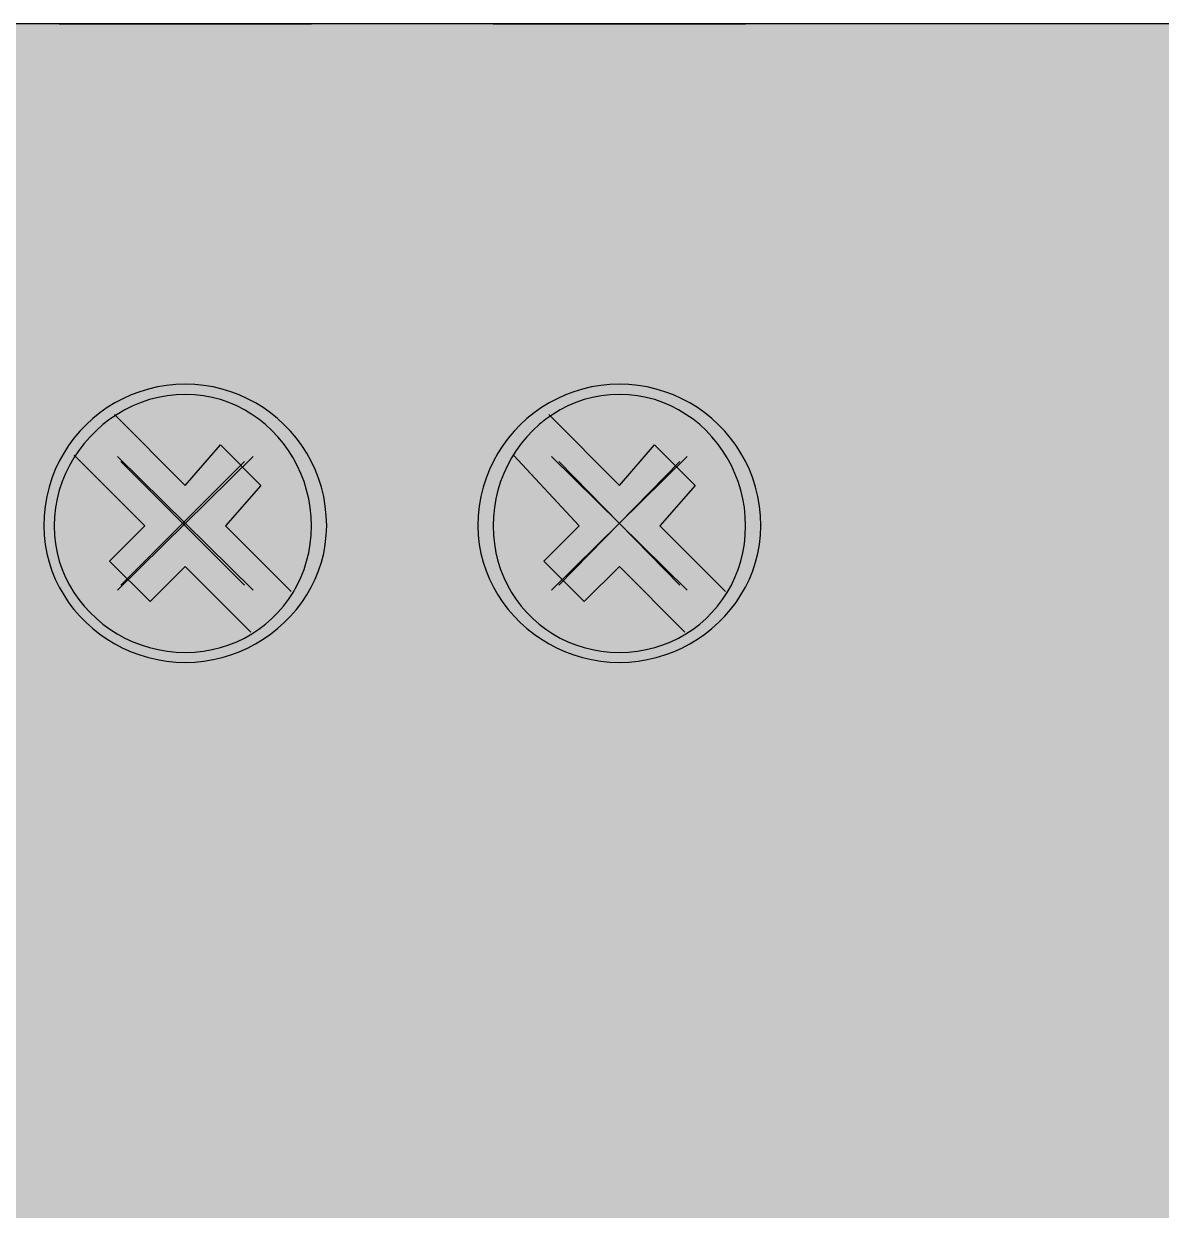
# Model space of a CAD drawing. Header units: millimetres. Extents: x 0 to 966, y -664 to 90.
# Drawn here: x 301.7 to 322, y -321.17 to -300 of the extents above; entities that cross this region are included whole.
import ezdxf

# ---------------------------------------------------------------- set-up
doc = ezdxf.new("R2010")
doc.units = ezdxf.units.MM
for name, color, linetype in [('HDL_BODY', 7, 'Continuous'), ('HDL_COLOUR', 7, 'Continuous'), ('HDL_DETAIL', 7, 'Continuous'), ('HDL_PRINT', 7, 'Continuous')]:
    doc.layers.add(name, color=color, linetype=linetype)

# ---------------------------------------------------------------- blocks, each defined once
blk = doc.blocks.new('M_DM04.1_FRONT')
at = {"layer": 'HDL_BODY', "true_color": 0x202126}
blk.add_hatch(color=250, dxfattribs=at).paths.add_polyline_path([(0, 0), (144, 0), (144, 90), (0, 90)])
at = {"layer": 'HDL_COLOUR', "true_color": 0x1a332c}
for points in [[(57.103, 81.041), (57.097, 81.22), (57.079, 81.394), (57.05, 81.564), (57.01, 81.729), (56.959, 81.89), (56.899, 82.045), (56.828, 82.194), (56.749, 82.338), (56.661, 82.475), (56.564, 82.606), (56.459, 82.73), (56.347, 82.846), (56.228, 82.955), (56.103, 83.056), (55.971, 83.15), (55.834, 83.234), (55.691, 83.31), (55.543, 83.377), (55.391, 83.434), (55.235, 83.482), (55.075, 83.519), (54.912, 83.547), (54.747, 83.563), (54.579, 83.569), (54.411, 83.563), (54.245, 83.547), (54.082, 83.519), (53.922, 83.482), (53.766, 83.434), (53.614, 83.377), (53.466, 83.31), (53.323, 83.234), (53.186, 83.15), (53.054, 83.056), (52.929, 82.955), (52.81, 82.846), (52.698, 82.73), (52.593, 82.606), (52.497, 82.475), (52.409, 82.338), (52.329, 82.194), (52.259, 82.045), (52.199, 81.89), (52.148, 81.729), (52.108, 81.564), (52.079, 81.394), (52.061, 81.22), (52.055, 81.041), (52.061, 80.873), (52.079, 80.709), (52.108, 80.548), (52.148, 80.391), (52.199, 80.238), (52.259, 80.09), (52.329, 79.947), (52.409, 79.808), (52.497, 79.676), (52.593, 79.549), (52.698, 79.429), (52.81, 79.316), (52.929, 79.209), (53.054, 79.11), (53.186, 79.019), (53.323, 78.936), (53.466, 78.861), (53.614, 78.795), (53.766, 78.739), (53.922, 78.691), (54.082, 78.654), (54.245, 78.627), (54.411, 78.61), (54.579, 78.605), (54.747, 78.61), (54.912, 78.627), (55.075, 78.654), (55.235, 78.691), (55.391, 78.739), (55.543, 78.795), (55.691, 78.861), (55.834, 78.936), (55.971, 79.019), (56.103, 79.11), (56.228, 79.209), (56.347, 79.316), (56.459, 79.429), (56.564, 79.549), (56.661, 79.676), (56.749, 79.808), (56.828, 79.947), (56.899, 80.09), (56.959, 80.238), (57.01, 80.391), (57.05, 80.548), (57.079, 80.709), (57.097, 80.873), (57.103, 81.041)], [(64.852, 81.041), (64.846, 81.22), (64.828, 81.394), (64.799, 81.564), (64.759, 81.729), (64.708, 81.89), (64.648, 82.045), (64.577, 82.194), (64.498, 82.338), (64.41, 82.475), (64.313, 82.606), (64.209, 82.73), (64.097, 82.846), (63.978, 82.955), (63.853, 83.056), (63.721, 83.15), (63.583, 83.234), (63.441, 83.31), (63.293, 83.377), (63.141, 83.434), (62.984, 83.482), (62.825, 83.519), (62.662, 83.547), (62.496, 83.563), (62.328, 83.569), (62.16, 83.563), (61.994, 83.547), (61.831, 83.519), (61.672, 83.482), (61.516, 83.434), (61.364, 83.377), (61.216, 83.31), (61.073, 83.234), (60.936, 83.15), (60.804, 83.056), (60.678, 82.955), (60.559, 82.846), (60.447, 82.73), (60.343, 82.606), (60.246, 82.475), (60.158, 82.338), (60.078, 82.194), (60.008, 82.045), (59.947, 81.89), (59.897, 81.729), (59.857, 81.564), (59.827, 81.394), (59.81, 81.22), (59.804, 81.041), (59.81, 80.873), (59.827, 80.709), (59.857, 80.548), (59.897, 80.391), (59.947, 80.238), (60.008, 80.09), (60.078, 79.947), (60.158, 79.808), (60.246, 79.676), (60.343, 79.549), (60.447, 79.429), (60.559, 79.316), (60.678, 79.209), (60.804, 79.11), (60.936, 79.019), (61.073, 78.936), (61.216, 78.861), (61.364, 78.795), (61.516, 78.739), (61.672, 78.691), (61.831, 78.654), (61.994, 78.627), (62.16, 78.61), (62.328, 78.605), (62.496, 78.61), (62.662, 78.627), (62.825, 78.654), (62.984, 78.691), (63.141, 78.739), (63.293, 78.795), (63.441, 78.861), (63.583, 78.936), (63.721, 79.019), (63.853, 79.11), (63.978, 79.209), (64.097, 79.316), (64.209, 79.429), (64.313, 79.549), (64.41, 79.676), (64.498, 79.808), (64.577, 79.947), (64.648, 80.09), (64.708, 80.238), (64.759, 80.391), (64.799, 80.548), (64.828, 80.709), (64.846, 80.873), (64.852, 81.041)], [(56.833, 81.041), (56.827, 81.205), (56.81, 81.366), (56.784, 81.524), (56.746, 81.679), (56.699, 81.83), (56.643, 81.977), (56.577, 82.119), (56.503, 82.256), (56.42, 82.387), (56.33, 82.512), (56.231, 82.631), (56.125, 82.742), (56.013, 82.847), (55.893, 82.943), (55.767, 83.031), (55.636, 83.111), (55.499, 83.181), (55.356, 83.242), (55.209, 83.293), (55.058, 83.333), (54.902, 83.362), (54.742, 83.38), (54.579, 83.386), (54.416, 83.38), (54.255, 83.362), (54.097, 83.333), (53.942, 83.293), (53.791, 83.242), (53.645, 83.181), (53.503, 83.111), (53.366, 83.031), (53.235, 82.943), (53.11, 82.847), (52.992, 82.742), (52.88, 82.631), (52.776, 82.512), (52.68, 82.387), (52.592, 82.256), (52.512, 82.119), (52.442, 81.977), (52.381, 81.83), (52.331, 81.679), (52.291, 81.524), (52.261, 81.366), (52.244, 81.205), (52.238, 81.041), (52.244, 80.878), (52.261, 80.718), (52.291, 80.562), (52.331, 80.41), (52.381, 80.263), (52.442, 80.12), (52.512, 79.983), (52.592, 79.851), (52.68, 79.725), (52.776, 79.606), (52.88, 79.493), (52.992, 79.387), (53.11, 79.288), (53.235, 79.197), (53.366, 79.114), (53.503, 79.04), (53.645, 78.974), (53.791, 78.918), (53.942, 78.871), (54.097, 78.833), (54.255, 78.806), (54.416, 78.79), (54.579, 78.784), (54.742, 78.79), (54.902, 78.806), (55.058, 78.833), (55.209, 78.871), (55.356, 78.918), (55.499, 78.974), (55.636, 79.04), (55.767, 79.114), (55.893, 79.197), (56.013, 79.288), (56.125, 79.387), (56.231, 79.493), (56.33, 79.606), (56.42, 79.725), (56.503, 79.851), (56.577, 79.983), (56.643, 80.12), (56.699, 80.263), (56.746, 80.41), (56.784, 80.562), (56.81, 80.718), (56.827, 80.878), (56.833, 81.041)], [(64.581, 81.041), (64.575, 81.205), (64.559, 81.366), (64.532, 81.524), (64.495, 81.679), (64.448, 81.83), (64.391, 81.977), (64.326, 82.119), (64.251, 82.256), (64.169, 82.387), (64.078, 82.512), (63.98, 82.631), (63.874, 82.742), (63.761, 82.847), (63.642, 82.943), (63.516, 83.031), (63.384, 83.111), (63.247, 83.181), (63.105, 83.242), (62.958, 83.293), (62.806, 83.333), (62.65, 83.362), (62.491, 83.38), (62.328, 83.386), (62.165, 83.38), (62.005, 83.362), (61.849, 83.333), (61.698, 83.293), (61.55, 83.242), (61.408, 83.181), (61.271, 83.111), (61.139, 83.031), (61.014, 82.943), (60.894, 82.847), (60.781, 82.742), (60.676, 82.631), (60.577, 82.512), (60.486, 82.387), (60.404, 82.256), (60.329, 82.119), (60.264, 81.977), (60.207, 81.83), (60.16, 81.679), (60.123, 81.524), (60.096, 81.366), (60.08, 81.205), (60.074, 81.041), (60.08, 80.878), (60.096, 80.718), (60.123, 80.562), (60.16, 80.41), (60.207, 80.263), (60.264, 80.12), (60.329, 79.983), (60.404, 79.851), (60.486, 79.725), (60.577, 79.606), (60.676, 79.493), (60.781, 79.387), (60.894, 79.288), (61.014, 79.197), (61.139, 79.114), (61.271, 79.04), (61.408, 78.974), (61.55, 78.918), (61.698, 78.871), (61.849, 78.833), (62.005, 78.806), (62.165, 78.79), (62.328, 78.784), (62.491, 78.79), (62.65, 78.806), (62.806, 78.833), (62.958, 78.871), (63.105, 78.918), (63.247, 78.974), (63.384, 79.04), (63.516, 79.114), (63.642, 79.197), (63.761, 79.288), (63.874, 79.387), (63.98, 79.493), (64.078, 79.606), (64.169, 79.725), (64.251, 79.851), (64.326, 79.983), (64.391, 80.12), (64.448, 80.263), (64.495, 80.41), (64.532, 80.562), (64.559, 80.718), (64.575, 80.878), (64.581, 81.041)]]:
    blk.add_hatch(color=250, dxfattribs=at).paths.add_polyline_path(points)
at = {"layer": 'HDL_COLOUR', "true_color": 0x9ea4a8}
for points in [[(56.346, 81.087), (56.331, 81.313), (56.286, 81.536), (56.211, 81.752), (56.109, 81.955), (55.981, 82.144), (55.828, 82.315), (55.655, 82.465), (55.463, 82.591), (55.255, 82.692), (55.036, 82.765), (54.81, 82.809), (54.579, 82.824), (54.349, 82.809), (54.122, 82.765), (53.903, 82.692), (53.696, 82.591), (53.504, 82.465), (53.33, 82.315), (53.177, 82.144), (53.049, 81.955), (52.947, 81.752), (52.873, 81.536), (52.827, 81.313), (52.812, 81.087), (52.827, 80.86), (52.873, 80.637), (52.947, 80.422), (53.049, 80.218), (53.177, 80.029), (53.33, 79.858), (53.504, 79.708), (53.696, 79.582), (53.903, 79.482), (54.122, 79.409), (54.349, 79.364), (54.579, 79.349), (54.81, 79.364), (55.036, 79.409), (55.255, 79.482), (55.463, 79.582), (55.655, 79.708), (55.828, 79.858), (55.981, 80.029), (56.109, 80.218), (56.211, 80.422), (56.286, 80.637), (56.331, 80.86)], [(64.094, 81.087), (64.079, 81.313), (64.034, 81.536), (63.96, 81.752), (63.858, 81.955), (63.729, 82.144), (63.577, 82.315), (63.403, 82.465), (63.211, 82.591), (63.004, 82.692), (62.785, 82.765), (62.558, 82.809), (62.328, 82.824), (62.097, 82.809), (61.87, 82.765), (61.651, 82.692), (61.444, 82.591), (61.252, 82.465), (61.078, 82.315), (60.926, 82.144), (60.797, 81.955), (60.695, 81.752), (60.621, 81.536), (60.576, 81.313), (60.561, 81.087), (60.576, 80.86), (60.621, 80.637), (60.695, 80.422), (60.797, 80.218), (60.926, 80.029), (61.078, 79.858), (61.252, 79.708), (61.444, 79.582), (61.651, 79.482), (61.87, 79.409), (62.097, 79.364), (62.328, 79.349), (62.558, 79.364), (62.785, 79.409), (63.004, 79.482), (63.211, 79.582), (63.403, 79.708), (63.577, 79.858), (63.729, 80.029), (63.858, 80.218), (63.96, 80.422), (64.034, 80.637), (64.079, 80.86)], [(56.143, 81.085), (56.13, 81.295), (56.088, 81.502), (56.021, 81.702), (55.928, 81.89), (55.811, 82.066), (55.672, 82.224), (55.514, 82.363), (55.339, 82.48), (55.15, 82.573), (54.951, 82.641), (54.745, 82.682), (54.535, 82.696), (54.325, 82.682), (54.119, 82.641), (53.92, 82.573), (53.731, 82.48), (53.556, 82.363), (53.398, 82.224), (53.259, 82.066), (53.142, 81.89), (53.049, 81.702), (52.982, 81.502), (52.941, 81.295), (52.927, 81.085), (52.941, 80.875), (52.982, 80.668), (53.049, 80.469), (53.142, 80.28), (53.259, 80.105), (53.398, 79.946), (53.556, 79.807), (53.731, 79.69), (53.92, 79.597), (54.119, 79.53), (54.325, 79.488), (54.535, 79.475), (54.745, 79.488), (54.951, 79.53), (55.15, 79.597), (55.339, 79.69), (55.514, 79.807), (55.672, 79.946), (55.811, 80.105), (55.928, 80.28), (56.021, 80.469), (56.088, 80.668), (56.13, 80.875)], [(63.905, 81.085), (63.891, 81.295), (63.851, 81.502), (63.785, 81.702), (63.694, 81.89), (63.579, 82.066), (63.443, 82.224), (63.288, 82.363), (63.116, 82.48), (62.931, 82.573), (62.736, 82.641), (62.533, 82.682), (62.328, 82.696), (62.122, 82.682), (61.919, 82.641), (61.724, 82.573), (61.539, 82.48), (61.367, 82.363), (61.212, 82.224), (61.076, 82.066), (60.962, 81.89), (60.87, 81.702), (60.804, 81.502), (60.764, 81.295), (60.75, 81.085), (60.764, 80.875), (60.804, 80.668), (60.87, 80.469), (60.962, 80.28), (61.076, 80.105), (61.212, 79.946), (61.367, 79.807), (61.539, 79.69), (61.724, 79.597), (61.919, 79.53), (62.122, 79.488), (62.328, 79.475), (62.533, 79.488), (62.736, 79.53), (62.931, 79.597), (63.116, 79.69), (63.288, 79.807), (63.443, 79.946), (63.579, 80.105), (63.694, 80.28), (63.785, 80.469), (63.851, 80.668), (63.891, 80.875)]]:
    blk.add_hatch(color=253, dxfattribs=at).paths.add_polyline_path(points)
at = {"layer": 'HDL_PRINT', "true_color": 0xdee1e9}
h = blk.add_hatch(color=254, dxfattribs=at)
h.paths.add_polyline_path([(53.317, 74.905), (54.308, 77.521), (54.67, 77.521), (55.75, 74.905), (55.391, 74.905), (55.029, 75.718), (53.95, 75.718), (53.679, 74.905), (53.317, 74.905)])
h.paths.add_polyline_path([(54.038, 75.989), (54.938, 75.989), (54.67, 76.71), (54.643, 76.77), (54.621, 76.83), (54.603, 76.89), (54.587, 76.95), (54.571, 77.01), (54.555, 77.071), (54.537, 77.131), (54.515, 77.192), (54.488, 77.253), (54.485, 77.192), (54.477, 77.131), (54.465, 77.071), (54.451, 77.01), (54.436, 76.95), (54.423, 76.89), (54.411, 76.83), (54.403, 76.77), (54.4, 76.71), (54.038, 75.989)])
h = blk.add_hatch(color=254, dxfattribs=at)
h.paths.add_polyline_path([(61.427, 74.905), (61.427, 77.521), (62.328, 77.521), (62.395, 77.517), (62.461, 77.507), (62.526, 77.493), (62.587, 77.476), (62.644, 77.46), (62.695, 77.446), (62.74, 77.436), (62.778, 77.432), (62.841, 77.398), (62.897, 77.364), (62.947, 77.33), (62.992, 77.297), (63.032, 77.263), (63.07, 77.229), (63.105, 77.195), (63.14, 77.161), (63.144, 77.122), (63.157, 77.084), (63.174, 77.045), (63.193, 77.006), (63.21, 76.968), (63.223, 76.929), (63.228, 76.89), (63.224, 76.827), (63.214, 76.771), (63.2, 76.721), (63.184, 76.676), (63.167, 76.635), (63.153, 76.598), (63.143, 76.562), (63.14, 76.528), (63.1, 76.49), (63.061, 76.454), (63.022, 76.42), (62.984, 76.391), (62.945, 76.368), (62.907, 76.353), (62.869, 76.348), (62.906, 76.315), (62.95, 76.281), (62.998, 76.248), (63.048, 76.214), (63.099, 76.18), (63.147, 76.146), (63.191, 76.111), (63.228, 76.077), (63.258, 76.04), (63.28, 75.996), (63.297, 75.948), (63.308, 75.897), (63.314, 75.847), (63.318, 75.799), (63.319, 75.755), (63.319, 75.718), (63.319, 75.654), (63.318, 75.598), (63.314, 75.548), (63.308, 75.503), (63.297, 75.463), (63.28, 75.425), (63.258, 75.39), (63.228, 75.355), (63.223, 75.317), (63.208, 75.279), (63.186, 75.24), (63.157, 75.201), (63.124, 75.162), (63.087, 75.123), (63.048, 75.084), (63.009, 75.079), (62.971, 75.067), (62.932, 75.049), (62.894, 75.031), (62.855, 75.013), (62.817, 75.001), (62.778, 74.996), (62.74, 74.992), (62.695, 74.982), (62.644, 74.967), (62.587, 74.95), (62.526, 74.933), (62.461, 74.919), (62.395, 74.909), (62.328, 74.905), (61.427, 74.905)])
h.paths.add_polyline_path([(61.698, 76.439), (62.236, 76.439), (62.309, 76.439), (62.372, 76.439), (62.427, 76.439), (62.475, 76.439), (62.519, 76.439), (62.559, 76.439), (62.598, 76.439), (62.637, 76.445), (62.674, 76.459), (62.707, 76.481), (62.736, 76.51), (62.758, 76.544), (62.773, 76.58), (62.778, 76.619), (62.816, 76.626), (62.842, 76.646), (62.857, 76.676), (62.866, 76.713), (62.868, 76.755), (62.869, 76.799), (62.869, 76.838), (62.867, 76.877), (62.862, 76.916), (62.852, 76.955), (62.836, 76.993), (62.811, 77.032), (62.778, 77.07), (62.771, 77.077), (62.751, 77.094), (62.722, 77.116), (62.685, 77.138), (62.643, 77.154), (62.598, 77.161), (62.559, 77.161), (62.519, 77.161), (62.475, 77.161), (62.427, 77.161), (62.372, 77.161), (62.309, 77.161), (62.236, 77.161), (61.698, 77.161), (61.698, 76.439)])
h.paths.add_polyline_path([(61.698, 75.267), (62.328, 75.267), (62.404, 75.267), (62.457, 75.267), (62.496, 75.267), (62.527, 75.267), (62.559, 75.267), (62.598, 75.267), (62.643, 75.267), (62.685, 75.27), (62.722, 75.278), (62.751, 75.293), (62.771, 75.318), (62.778, 75.355), (62.817, 75.362), (62.845, 75.379), (62.869, 75.401), (62.892, 75.423), (62.92, 75.44), (62.957, 75.447), (62.957, 75.492), (62.957, 75.537), (62.957, 75.582), (62.957, 75.627), (62.957, 75.672), (62.957, 75.718), (62.957, 75.762), (62.954, 75.804), (62.946, 75.841), (62.931, 75.87), (62.906, 75.89), (62.869, 75.897), (62.864, 75.936), (62.849, 75.973), (62.826, 76.006), (62.797, 76.035), (62.764, 76.057), (62.727, 76.072), (62.689, 76.077), (62.655, 76.081), (62.62, 76.091), (62.582, 76.106), (62.542, 76.123), (62.497, 76.14), (62.447, 76.154), (62.391, 76.164), (62.328, 76.168), (61.698, 76.168), (61.698, 75.267)])
at = {"layer": 'HDL_DETAIL', "color": 251, "true_color": 0x52555c}
for points in [[(143.963, 90), (0, 90)], [(52.326, 90), (52.417, 90)], [(52.417, 90), (52.326, 90)], [(52.326, 90), (52.326, 90), (52.417, 90), (52.505, 90), (52.596, 90), (52.607, 90), (52.634, 90), (52.675, 90), (52.723, 90), (52.776, 90)], [(52.688, 90), (52.596, 90), (52.505, 90), (52.417, 90)], [(52.505, 90), (52.505, 90), (52.417, 90)], [(52.776, 90), (52.688, 90), (52.642, 90), (52.61, 90), (52.583, 90), (52.55, 90), (52.505, 90)], [(52.867, 90), (52.688, 90)], [(56.382, 90), (56.264, 90), (56.146, 90), (56.028, 90), (55.91, 90), (55.793, 90), (55.677, 90), (55.561, 90), (55.447, 90), (55.333, 90), (55.221, 90), (55.11, 90), (55, 90), (54.892, 90), (54.786, 90), (54.682, 90), (54.579, 90), (54.461, 90), (54.343, 90), (54.225, 90), (54.108, 90), (53.991, 90), (53.875, 90), (53.759, 90), (53.644, 90), (53.531, 90), (53.418, 90), (53.307, 90), (53.197, 90), (53.089, 90), (52.983, 90), (52.878, 90), (52.776, 90)], [(52.776, 90), (52.878, 90), (52.983, 90), (53.089, 90), (53.197, 90), (53.307, 90), (53.418, 90), (53.531, 90), (53.644, 90), (53.759, 90), (53.875, 90), (53.991, 90), (54.108, 90), (54.225, 90), (54.343, 90), (54.461, 90), (54.579, 90), (54.682, 90), (54.786, 90), (54.892, 90), (55, 90), (55.11, 90), (55.221, 90), (55.333, 90), (55.447, 90), (55.561, 90), (55.677, 90), (55.793, 90), (55.91, 90), (56.028, 90), (56.146, 90), (56.264, 90), (56.382, 90)], [(53.046, 90), (52.867, 90)], [(53.226, 90), (53.046, 90)], [(53.497, 90), (53.226, 90)], [(53.767, 90), (53.497, 90)], [(54.038, 90), (53.767, 90)], [(54.308, 90), (54.038, 90)], [(54.67, 90), (54.308, 90)], [(54.938, 90), (54.67, 90)], [(55.3, 90), (54.938, 90)], [(55.57, 90), (55.3, 90)], [(55.841, 90), (55.57, 90)], [(56.112, 90), (55.841, 90)], [(56.291, 90), (56.112, 90)], [(56.471, 90), (56.291, 90)], [(56.65, 90), (56.562, 90), (56.517, 90), (56.485, 90), (56.457, 90), (56.426, 90), (56.382, 90)], [(56.382, 90), (56.426, 90), (56.457, 90), (56.485, 90), (56.517, 90), (56.562, 90), (56.65, 90), (56.741, 90), (56.833, 90)], [(56.562, 90), (56.471, 90)], [(56.65, 90), (56.65, 90), (56.562, 90)], [(56.741, 90), (56.741, 90), (56.65, 90)], [(56.833, 90), (56.787, 90), (56.755, 90), (56.727, 90), (56.695, 90), (56.65, 90)], [(56.741, 90), (56.65, 90)], [(56.833, 90), (56.833, 90), (56.741, 90)], [(60.074, 90), (60.165, 90)], [(60.074, 90), (60.074, 90), (60.165, 90), (60.257, 90), (60.345, 90), (60.355, 90), (60.383, 90), (60.423, 90), (60.472, 90), (60.524, 90)], [(60.165, 90), (60.165, 90), (60.074, 90)], [(60.524, 90), (60.345, 90), (60.257, 90), (60.165, 90)], [(60.257, 90), (60.257, 90), (60.165, 90)], [(60.524, 90), (60.436, 90), (60.391, 90), (60.359, 90), (60.332, 90), (60.3, 90), (60.257, 90)], [(60.616, 90), (60.524, 90)], [(60.524, 90), (60.642, 90), (60.758, 90), (60.872, 90), (60.984, 90), (61.096, 90), (61.207, 90), (61.317, 90), (61.427, 90), (61.537, 90), (61.647, 90), (61.758, 90), (61.869, 90), (61.982, 90), (62.095, 90), (62.211, 90), (62.328, 90), (62.445, 90), (62.56, 90), (62.674, 90), (62.786, 90), (62.897, 90), (63.008, 90), (63.118, 90), (63.228, 90), (63.338, 90), (63.448, 90), (63.559, 90), (63.671, 90), (63.784, 90), (63.898, 90), (64.013, 90), (64.131, 90)], [(64.131, 90), (64.013, 90), (63.898, 90), (63.784, 90), (63.671, 90), (63.559, 90), (63.448, 90), (63.338, 90), (63.228, 90), (63.118, 90), (63.008, 90), (62.897, 90), (62.786, 90), (62.674, 90), (62.56, 90), (62.445, 90), (62.328, 90), (62.21, 90), (62.092, 90), (61.974, 90), (61.856, 90), (61.739, 90), (61.623, 90), (61.508, 90), (61.393, 90), (61.279, 90), (61.167, 90), (61.056, 90), (60.946, 90), (60.838, 90), (60.731, 90), (60.627, 90), (60.524, 90)], [(60.795, 90), (60.616, 90)], [(61.066, 90), (60.795, 90)], [(61.248, 90), (61.066, 90)], [(61.516, 90), (61.248, 90)], [(61.786, 90), (61.516, 90)], [(62.057, 90), (61.786, 90)], [(62.419, 90), (62.057, 90)], [(62.689, 90), (62.419, 90)], [(63.048, 90), (62.689, 90)], [(63.319, 90), (63.048, 90)], [(63.59, 90), (63.319, 90)], [(63.86, 90), (63.59, 90)], [(64.04, 90), (63.86, 90)], [(64.219, 90), (64.04, 90)], [(64.131, 90), (64.175, 90), (64.206, 90), (64.233, 90), (64.265, 90), (64.31, 90), (64.402, 90), (64.49, 90), (64.581, 90)], [(64.402, 90), (64.31, 90), (64.265, 90), (64.233, 90), (64.206, 90), (64.175, 90), (64.131, 90)], [(64.31, 90), (64.219, 90)], [(64.402, 90), (64.402, 90), (64.31, 90)], [(64.49, 90), (64.49, 90), (64.402, 90)], [(64.49, 90), (64.49, 90), (64.402, 90)], [(64.581, 90), (64.49, 90)], [(64.581, 90), (64.581, 90), (64.49, 90)], [(54.579, 81.763), (53.317, 83.027)], [(62.328, 81.763), (61.066, 83.027)], [(54.579, 81.763), (55.209, 82.485)], [(55.209, 82.485), (55.929, 81.763)], [(62.328, 81.763), (62.957, 82.485)], [(62.957, 82.485), (63.681, 81.763)], [(52.596, 82.305), (53.858, 81.041)], [(60.436, 82.305), (61.607, 81.041)], [(55.929, 81.763), (55.3, 81.041)], [(63.681, 81.763), (63.048, 81.041)], [(53.226, 80.411), (53.858, 81.041)], [(56.471, 79.869), (55.3, 81.041)], [(60.977, 80.411), (61.607, 81.041)], [(64.219, 79.869), (63.048, 81.041)], [(53.226, 80.411), (53.95, 79.689)], [(54.579, 80.319), (53.95, 79.689)], [(54.579, 80.319), (55.75, 79.147)], [(60.977, 80.411), (61.698, 79.689)], [(62.328, 80.319), (61.698, 79.689)], [(62.328, 80.319), (63.498, 79.147)]]:
    blk.add_lwpolyline(points, dxfattribs=at)
for points in [[(52.326, 90), (52.326, 90)], [(52.417, 90), (52.417, 90)], [(56.833, 90), (56.833, 90)], [(60.074, 90), (60.074, 90)], [(60.165, 90), (60.165, 90)], [(64.581, 90), (64.581, 90)], [(57.103, 81.041), (57.097, 81.22), (57.079, 81.394), (57.05, 81.564), (57.01, 81.729), (56.959, 81.89), (56.899, 82.045), (56.828, 82.194), (56.749, 82.338), (56.661, 82.475), (56.564, 82.606), (56.459, 82.73), (56.347, 82.846), (56.228, 82.955), (56.103, 83.056), (55.971, 83.15), (55.834, 83.234), (55.691, 83.31), (55.543, 83.377), (55.391, 83.434), (55.235, 83.482), (55.075, 83.519), (54.912, 83.547), (54.747, 83.563), (54.579, 83.569), (54.411, 83.563), (54.245, 83.547), (54.082, 83.519), (53.922, 83.482), (53.766, 83.434), (53.614, 83.377), (53.466, 83.31), (53.323, 83.234), (53.186, 83.15), (53.054, 83.056), (52.929, 82.955), (52.81, 82.846), (52.698, 82.73), (52.593, 82.606), (52.497, 82.475), (52.409, 82.338), (52.329, 82.194), (52.259, 82.045), (52.199, 81.89), (52.148, 81.729), (52.108, 81.564), (52.079, 81.394), (52.061, 81.22), (52.055, 81.041), (52.061, 80.873), (52.079, 80.709), (52.108, 80.548), (52.148, 80.391), (52.199, 80.238), (52.259, 80.09), (52.329, 79.947), (52.409, 79.808), (52.497, 79.676), (52.593, 79.549), (52.698, 79.429), (52.81, 79.316), (52.929, 79.209), (53.054, 79.11), (53.186, 79.019), (53.323, 78.936), (53.466, 78.861), (53.614, 78.795), (53.766, 78.739), (53.922, 78.691), (54.082, 78.654), (54.245, 78.627), (54.411, 78.61), (54.579, 78.605), (54.747, 78.61), (54.912, 78.627), (55.075, 78.654), (55.235, 78.691), (55.391, 78.739), (55.543, 78.795), (55.691, 78.861), (55.834, 78.936), (55.971, 79.019), (56.103, 79.11), (56.228, 79.209), (56.347, 79.316), (56.459, 79.429), (56.564, 79.549), (56.661, 79.676), (56.749, 79.808), (56.828, 79.947), (56.899, 80.09), (56.959, 80.238), (57.01, 80.391), (57.05, 80.548), (57.079, 80.709), (57.097, 80.873), (57.103, 81.041)], [(64.852, 81.041), (64.846, 81.22), (64.828, 81.394), (64.799, 81.564), (64.759, 81.729), (64.708, 81.89), (64.648, 82.045), (64.577, 82.194), (64.498, 82.338), (64.41, 82.475), (64.313, 82.606), (64.209, 82.73), (64.097, 82.846), (63.978, 82.955), (63.853, 83.056), (63.721, 83.15), (63.583, 83.234), (63.441, 83.31), (63.293, 83.377), (63.141, 83.434), (62.984, 83.482), (62.825, 83.519), (62.662, 83.547), (62.496, 83.563), (62.328, 83.569), (62.16, 83.563), (61.994, 83.547), (61.831, 83.519), (61.672, 83.482), (61.516, 83.434), (61.364, 83.377), (61.216, 83.31), (61.073, 83.234), (60.936, 83.15), (60.804, 83.056), (60.678, 82.955), (60.559, 82.846), (60.447, 82.73), (60.343, 82.606), (60.246, 82.475), (60.158, 82.338), (60.078, 82.194), (60.008, 82.045), (59.947, 81.89), (59.897, 81.729), (59.857, 81.564), (59.827, 81.394), (59.81, 81.22), (59.804, 81.041), (59.81, 80.873), (59.827, 80.709), (59.857, 80.548), (59.897, 80.391), (59.947, 80.238), (60.008, 80.09), (60.078, 79.947), (60.158, 79.808), (60.246, 79.676), (60.343, 79.549), (60.447, 79.429), (60.559, 79.316), (60.678, 79.209), (60.804, 79.11), (60.936, 79.019), (61.073, 78.936), (61.216, 78.861), (61.364, 78.795), (61.516, 78.739), (61.672, 78.691), (61.831, 78.654), (61.994, 78.627), (62.16, 78.61), (62.328, 78.605), (62.496, 78.61), (62.662, 78.627), (62.825, 78.654), (62.984, 78.691), (63.141, 78.739), (63.293, 78.795), (63.441, 78.861), (63.583, 78.936), (63.721, 79.019), (63.853, 79.11), (63.978, 79.209), (64.097, 79.316), (64.209, 79.429), (64.313, 79.549), (64.41, 79.676), (64.498, 79.808), (64.577, 79.947), (64.648, 80.09), (64.708, 80.238), (64.759, 80.391), (64.799, 80.548), (64.828, 80.709), (64.846, 80.873), (64.852, 81.041)], [(56.833, 81.041), (56.827, 81.205), (56.81, 81.366), (56.784, 81.524), (56.746, 81.679), (56.699, 81.83), (56.643, 81.977), (56.577, 82.119), (56.503, 82.256), (56.42, 82.387), (56.33, 82.512), (56.231, 82.631), (56.125, 82.742), (56.013, 82.847), (55.893, 82.943), (55.767, 83.031), (55.636, 83.111), (55.499, 83.181), (55.356, 83.242), (55.209, 83.293), (55.058, 83.333), (54.902, 83.362), (54.742, 83.38), (54.579, 83.386), (54.416, 83.38), (54.255, 83.362), (54.097, 83.333), (53.942, 83.293), (53.791, 83.242), (53.645, 83.181), (53.503, 83.111), (53.366, 83.031), (53.235, 82.943), (53.11, 82.847), (52.992, 82.742), (52.88, 82.631), (52.776, 82.512), (52.68, 82.387), (52.592, 82.256), (52.512, 82.119), (52.442, 81.977), (52.381, 81.83), (52.331, 81.679), (52.291, 81.524), (52.261, 81.366), (52.244, 81.205), (52.238, 81.041), (52.244, 80.878), (52.261, 80.718), (52.291, 80.562), (52.331, 80.41), (52.381, 80.263), (52.442, 80.12), (52.512, 79.983), (52.592, 79.851), (52.68, 79.725), (52.776, 79.606), (52.88, 79.493), (52.992, 79.387), (53.11, 79.288), (53.235, 79.197), (53.366, 79.114), (53.503, 79.04), (53.645, 78.974), (53.791, 78.918), (53.942, 78.871), (54.097, 78.833), (54.255, 78.806), (54.416, 78.79), (54.579, 78.784), (54.742, 78.79), (54.902, 78.806), (55.058, 78.833), (55.209, 78.871), (55.356, 78.918), (55.499, 78.974), (55.636, 79.04), (55.767, 79.114), (55.893, 79.197), (56.013, 79.288), (56.125, 79.387), (56.231, 79.493), (56.33, 79.606), (56.42, 79.725), (56.503, 79.851), (56.577, 79.983), (56.643, 80.12), (56.699, 80.263), (56.746, 80.41), (56.784, 80.562), (56.81, 80.718), (56.827, 80.878), (56.833, 81.041)], [(64.581, 81.041), (64.575, 81.205), (64.559, 81.366), (64.532, 81.524), (64.495, 81.679), (64.448, 81.83), (64.391, 81.977), (64.326, 82.119), (64.251, 82.256), (64.169, 82.387), (64.078, 82.512), (63.98, 82.631), (63.874, 82.742), (63.761, 82.847), (63.642, 82.943), (63.516, 83.031), (63.384, 83.111), (63.247, 83.181), (63.105, 83.242), (62.958, 83.293), (62.806, 83.333), (62.65, 83.362), (62.491, 83.38), (62.328, 83.386), (62.165, 83.38), (62.005, 83.362), (61.849, 83.333), (61.698, 83.293), (61.55, 83.242), (61.408, 83.181), (61.271, 83.111), (61.139, 83.031), (61.014, 82.943), (60.894, 82.847), (60.781, 82.742), (60.676, 82.631), (60.577, 82.512), (60.486, 82.387), (60.404, 82.256), (60.329, 82.119), (60.264, 81.977), (60.207, 81.83), (60.16, 81.679), (60.123, 81.524), (60.096, 81.366), (60.08, 81.205), (60.074, 81.041), (60.08, 80.878), (60.096, 80.718), (60.123, 80.562), (60.16, 80.41), (60.207, 80.263), (60.264, 80.12), (60.329, 79.983), (60.404, 79.851), (60.486, 79.725), (60.577, 79.606), (60.676, 79.493), (60.781, 79.387), (60.894, 79.288), (61.014, 79.197), (61.139, 79.114), (61.271, 79.04), (61.408, 78.974), (61.55, 78.918), (61.698, 78.871), (61.849, 78.833), (62.005, 78.806), (62.165, 78.79), (62.328, 78.784), (62.491, 78.79), (62.65, 78.806), (62.806, 78.833), (62.958, 78.871), (63.105, 78.918), (63.247, 78.974), (63.384, 79.04), (63.516, 79.114), (63.642, 79.197), (63.761, 79.288), (63.874, 79.387), (63.98, 79.493), (64.078, 79.606), (64.169, 79.725), (64.251, 79.851), (64.326, 79.983), (64.391, 80.12), (64.448, 80.263), (64.495, 80.41), (64.532, 80.562), (64.559, 80.718), (64.575, 80.878), (64.581, 81.041)]]:
    blk.add_lwpolyline(points, close=True, dxfattribs=at)
at = {"layer": 'HDL_DETAIL', "color": 250, "true_color": 0x25292b}
for points in [[(53.368, 79.895), (55.791, 82.278)], [(53.368, 82.278), (55.791, 79.895)], [(53.432, 79.981), (55.638, 82.19)], [(53.432, 82.19), (55.638, 79.981)], [(61.116, 79.895), (63.539, 82.278)], [(61.116, 82.278), (63.539, 79.895)], [(61.246, 79.981), (63.409, 82.19)], [(61.246, 82.19), (63.409, 79.981)]]:
    blk.add_lwpolyline(points, dxfattribs=at)

msp = doc.modelspace()

# ---------------------------------------------------------------- block references
msp.add_blockref('M_DM04.1_FRONT', (250, -390))

doc.saveas('drawing.dxf')
